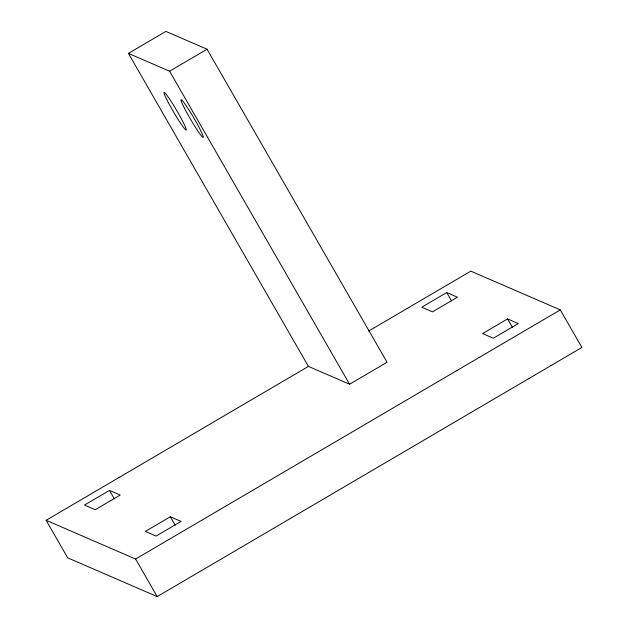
<?xml version="1.0" encoding="UTF-8"?>
<svg xmlns="http://www.w3.org/2000/svg" width="628" height="628" viewBox="0 0 628 628"><rect width="100%" height="100%" fill="white"/><g stroke="black" fill="none" stroke-linecap="round" stroke-linejoin="round"><path stroke-width="0.94" d="M128.426 53.38L165.902 31.4L207.067 49.227L387.06 362.246L349.584 384.226L308.426 366.399L128.426 53.38L169.591 71.207L349.584 384.226M169.591 71.207L207.067 49.227M368.683 331.05L470.804 271.139L560.294 309.887L581.889 347.449L157.196 596.6L67.706 557.852L46.111 520.29L308.426 366.399M109.476 490.413L84.497 505.069L95.236 509.716L120.215 495.06L109.476 490.413L114.28 498.758M446.736 292.562L421.757 307.218L432.496 311.865L457.474 297.209L446.736 292.562L451.54 300.906M170.329 516.765L145.343 531.421L156.082 536.069L181.068 521.413L170.329 516.765L175.126 525.11M507.589 318.906L482.602 333.562L493.341 338.217L518.328 323.561L507.589 318.906L512.385 327.259M46.111 520.29L135.593 559.038L560.294 309.887M135.593 559.038L157.196 596.6M184.444 108.204A21.792 1.735 59.6 0 0 202.97 137.383A21.792 1.735 59.6 0 0 189.099 110.214A21.792 1.735 59.6 0 0 184.444 108.204M168.186 102.333A21.792 1.735 59.6 0 0 186.131 130.027A21.792 1.735 59.6 0 0 171.059 101.289A21.792 1.735 59.6 0 0 168.186 102.333"/></g></svg>
